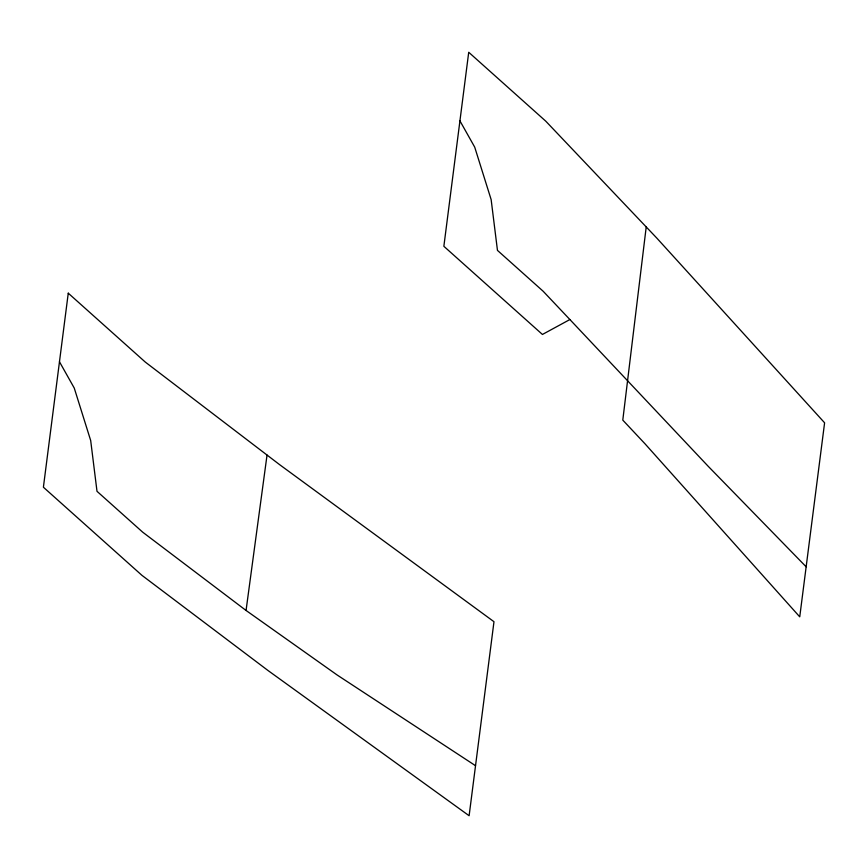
<?xml version="1.0" encoding="UTF-8"?>
<svg xmlns="http://www.w3.org/2000/svg" width="868" height="868" viewBox="0 0 868 868"><rect width="100%" height="100%" fill="white"/><g stroke="black" fill="none" stroke-linecap="round" stroke-linejoin="round"><path stroke-width="1.3" d="M267.04 455.049L246.056 610.464L337.175 675.022L475.534 765.706M646.215 226.939L622.79 420.112L644.957 443.743L799.743 616.844L824.6 422.803L656.707 237.984L545.755 121.162L468.72 52.264L443.863 246.295L542.435 334.462L569.885 319.543L708.299 466.398L806.155 566.804M246.056 610.464L142.699 532.182L96.999 491.31L90.684 440.521L74.247 388.05L59.469 361.772M569.885 319.543L543.162 291.257L497.462 250.385L491.147 199.607L474.709 147.137L459.931 120.858M68.257 293.178L43.4 487.219L141.972 575.375L268.017 670.519L469.121 815.736L493.979 621.705L279.756 464.76L145.292 362.075L68.257 293.178"/></g></svg>
